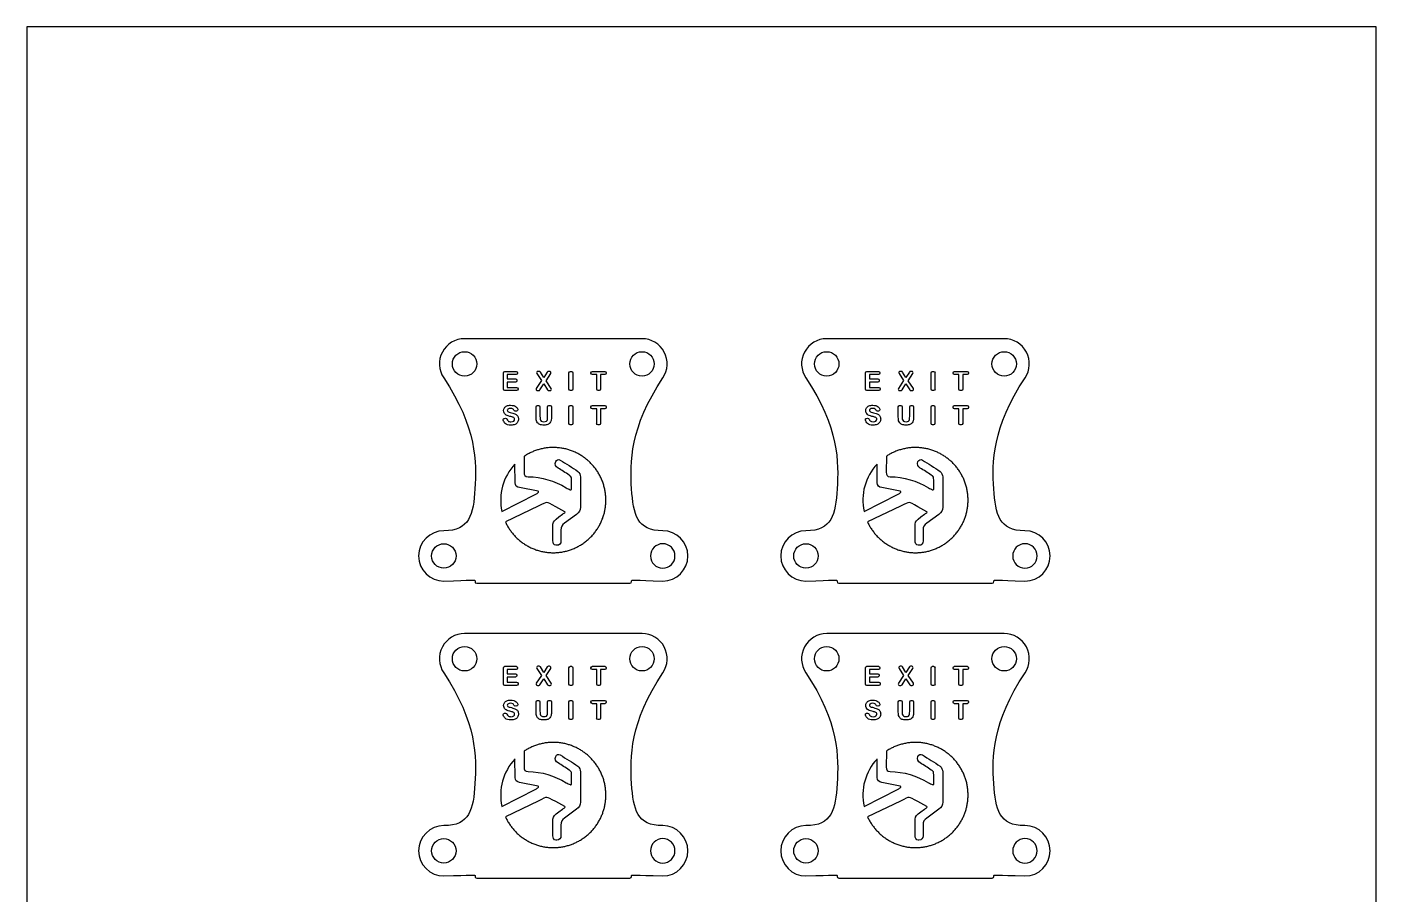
# Model space of a CAD drawing. Header units: millimetres. Extents: x -610 to 2074, y -2456 to 950.
# Drawn here: x 196 to 610, y -1917.6 to -1651.6 of the extents above; entities that cross this region are included whole.
import ezdxf

# ---------------------------------------------------------------- set-up
doc = ezdxf.new("R2010")
doc.units = ezdxf.units.MM
doc.layers.add('18mm birch plywood sheet', color=11, linetype='Continuous', true_color=0xff6151)
doc.layers.add('2mm stainless', color=18, linetype='Continuous', true_color=0x000000)

msp = doc.modelspace()

# ---------------------------------------------------------------- linework, layer by layer
at = {"layer": '18mm birch plywood sheet'}
msp.add_lwpolyline([(196.05, -2137.92), (610, -2137.92), (610, -1651.56), (196.05, -1651.56)], close=True, dxfattribs=at)
at = {"layer": '2mm stainless', "color": 18, "true_color": 0x000000}
for p, q in [((342.55, -1771.66), (342.88, -1771.63)), ((346.23, -1769.43), (345.86, -1769.45)), ((453.68, -1771.66), (454.01, -1771.63)), ((457.36, -1769.43), (456.99, -1769.45)), ((342.55, -1862.15), (342.88, -1862.11)), ((346.23, -1859.92), (345.86, -1859.94)), ((453.68, -1862.15), (454.01, -1862.11)), ((457.36, -1859.92), (456.99, -1859.94))]:
    msp.add_line(p, q, dxfattribs=at)
at = {"layer": '2mm stainless', "color": 168, "true_color": 0x0d1112}
for p, q in [((348.62, -1783.29), (348.59, -1788.17)), ((459.75, -1783.29), (459.72, -1788.17)), ((345.8, -1791.4), (345.77, -1785.69)), ((456.94, -1791.4), (456.9, -1785.69)), ((365.91, -1789.6), (365.91, -1798.94)), ((477.04, -1789.6), (477.04, -1798.94)), ((341.78, -1800.24), (352.21, -1794.96)), ((352.9, -1794.02), (347.22, -1792.92)), ((452.92, -1800.24), (463.35, -1794.96)), ((464.03, -1794.02), (458.35, -1792.92)), ((352.94, -1798.59), (342.83, -1803.39)), ((361.06, -1800.29), (358.3, -1798.77)), ((464.07, -1798.59), (453.96, -1803.39)), ((472.19, -1800.29), (469.44, -1798.77)), ((364.7, -1801.12), (361.01, -1803.82)), ((475.83, -1801.12), (472.15, -1803.82)), ((357.42, -1809.22), (357.44, -1806.98)), ((359.9, -1805.96), (359.91, -1809.28)), ((468.55, -1809.22), (468.57, -1806.98)), ((471.03, -1805.96), (471.04, -1809.28)), ((358.62, -1810.61), (358.37, -1810.61)), ((469.76, -1810.61), (469.5, -1810.61)), ((348.62, -1873.77), (348.59, -1878.66)), ((459.75, -1873.77), (459.72, -1878.66)), ((345.8, -1881.88), (345.77, -1876.18)), ((456.94, -1881.88), (456.9, -1876.18)), ((352.9, -1884.51), (347.22, -1883.41)), ((365.91, -1880.09), (365.91, -1889.43)), ((464.03, -1884.51), (458.35, -1883.41)), ((477.04, -1880.09), (477.04, -1889.43)), ((341.78, -1890.73), (352.21, -1885.44)), ((452.92, -1890.73), (463.35, -1885.44)), ((352.94, -1889.08), (342.83, -1893.88)), ((361.06, -1890.78), (358.3, -1889.26)), ((364.7, -1891.61), (361.01, -1894.3)), ((464.07, -1889.08), (453.96, -1893.88)), ((472.19, -1890.78), (469.44, -1889.26)), ((475.83, -1891.61), (472.15, -1894.3)), ((357.42, -1899.71), (357.44, -1897.47)), ((359.9, -1896.44), (359.91, -1899.77)), ((468.55, -1899.71), (468.57, -1897.47)), ((471.03, -1896.44), (471.04, -1899.77)), ((358.62, -1901.1), (358.37, -1901.1)), ((469.76, -1901.1), (469.5, -1901.1))]:
    msp.add_line(p, q, dxfattribs=at)
at = {"layer": '2mm stainless'}
for points in [[(384.77, -1747.22), (357.54, -1747.22), (330.32, -1747.22)], [(495.9, -1747.22), (468.68, -1747.22), (441.45, -1747.22)], [(334.05, -1822.26), (357.54, -1822.26), (381.04, -1822.26)], [(445.18, -1822.26), (468.68, -1822.26), (492.17, -1822.26)], [(384.77, -1837.7), (357.54, -1837.7), (330.32, -1837.7)], [(495.9, -1837.7), (468.68, -1837.7), (441.45, -1837.7)], [(334.05, -1912.75), (357.54, -1912.75), (381.04, -1912.75)], [(445.18, -1912.75), (468.68, -1912.75), (492.17, -1912.75)]]:
    msp.add_lwpolyline(points, dxfattribs=at)
at = {"layer": '2mm stainless', "color": 18, "true_color": 0x000000}
for points in [[(342.24, -1762.71), (342.24, -1757.67)], [(342.66, -1757.24), (346.18, -1757.24)], [(346.18, -1758.24), (343.43, -1758.24), (343.43, -1759.55), (345.96, -1759.55)], [(346.61, -1757.67), (346.61, -1757.81)], [(352.49, -1757.9), (353.89, -1760.06), (352.31, -1762.48)], [(353.22, -1757.24), (352.85, -1757.24)], [(355.67, -1757.45), (354.64, -1759.14), (353.58, -1757.44)], [(356.92, -1762.47), (355.34, -1760.11), (356.76, -1757.9)], [(356.4, -1757.24), (356.04, -1757.24)], [(362.35, -1762.71), (362.35, -1757.67)], [(362.78, -1757.24), (363.11, -1757.24)], [(363.54, -1757.67), (363.54, -1762.71)], [(369.11, -1757.81), (369.11, -1757.67)], [(369.54, -1757.24), (373.37, -1757.24)], [(370.86, -1762.71), (370.86, -1758.24), (369.54, -1758.24)], [(373.37, -1758.24), (372.05, -1758.24), (372.05, -1762.71)], [(373.8, -1757.67), (373.8, -1757.81)], [(453.37, -1762.71), (453.37, -1757.67)], [(453.8, -1757.24), (457.31, -1757.24)], [(457.31, -1758.24), (454.56, -1758.24), (454.56, -1759.55), (457.09, -1759.55)], [(457.74, -1757.67), (457.74, -1757.81)], [(463.63, -1757.9), (465.03, -1760.06), (463.44, -1762.48)], [(464.35, -1757.24), (463.99, -1757.24)], [(466.81, -1757.45), (465.77, -1759.14), (464.72, -1757.44)], [(468.05, -1762.47), (466.48, -1760.11), (467.89, -1757.9)], [(467.53, -1757.24), (467.17, -1757.24)], [(473.48, -1762.71), (473.48, -1757.67)], [(473.91, -1757.24), (474.25, -1757.24)], [(474.67, -1757.67), (474.67, -1762.71)], [(480.24, -1757.81), (480.24, -1757.67)], [(480.67, -1757.24), (484.5, -1757.24)], [(481.99, -1762.71), (481.99, -1758.24), (480.67, -1758.24)], [(484.5, -1758.24), (483.18, -1758.24), (483.18, -1762.71)], [(484.93, -1757.67), (484.93, -1757.81)], [(346.29, -1763.14), (342.66, -1763.14)], [(345.96, -1760.54), (343.43, -1760.54), (343.43, -1762.14), (346.29, -1762.14)], [(346.39, -1759.97), (346.39, -1760.11)], [(346.72, -1762.57), (346.72, -1762.71)], [(352.67, -1763.14), (353.07, -1763.14)], [(353.43, -1762.94), (354.62, -1761.1), (355.8, -1762.94)], [(356.16, -1763.14), (356.56, -1763.14)], [(363.11, -1763.14), (362.78, -1763.14)], [(371.62, -1763.14), (371.29, -1763.14)], [(457.43, -1763.14), (453.8, -1763.14)], [(457.09, -1760.54), (454.56, -1760.54), (454.56, -1762.14), (457.43, -1762.14)], [(457.52, -1759.97), (457.52, -1760.11)], [(457.85, -1762.57), (457.85, -1762.71)], [(463.8, -1763.14), (464.21, -1763.14)], [(464.56, -1762.94), (465.75, -1761.1), (466.93, -1762.94)], [(467.29, -1763.14), (467.69, -1763.14)], [(474.25, -1763.14), (473.91, -1763.14)], [(482.76, -1763.14), (482.42, -1763.14)], [(352.27, -1770.87), (352.27, -1768.16)], [(352.69, -1767.73), (353.03, -1767.73)], [(353.46, -1768.16), (353.46, -1770.92)], [(355.78, -1770.99), (355.78, -1768.16)], [(356.2, -1767.73), (356.54, -1767.73)], [(356.97, -1768.16), (356.97, -1770.82)], [(362.35, -1773.2), (362.35, -1768.16)], [(362.77, -1767.73), (363.11, -1767.73)], [(363.54, -1768.16), (363.54, -1773.2)], [(369.11, -1768.3), (369.11, -1768.16)], [(369.53, -1767.73), (373.36, -1767.73)], [(370.86, -1773.2), (370.86, -1768.73), (369.53, -1768.73)], [(373.36, -1768.73), (372.05, -1768.73), (372.05, -1773.2)], [(373.79, -1768.16), (373.79, -1768.3)], [(463.4, -1770.87), (463.4, -1768.16)], [(463.83, -1767.73), (464.16, -1767.73)], [(464.59, -1768.16), (464.59, -1770.92)], [(466.91, -1770.99), (466.91, -1768.16)], [(467.34, -1767.73), (467.67, -1767.73)], [(468.1, -1768.16), (468.1, -1770.82)], [(473.48, -1773.2), (473.48, -1768.16)], [(473.91, -1767.73), (474.24, -1767.73)], [(474.67, -1768.16), (474.67, -1773.2)], [(480.24, -1768.3), (480.24, -1768.16)], [(480.67, -1767.73), (484.5, -1767.73)], [(481.99, -1773.2), (481.99, -1768.73), (480.67, -1768.73)], [(484.5, -1768.73), (483.18, -1768.73), (483.18, -1773.2)], [(484.92, -1768.16), (484.92, -1768.3)], [(363.11, -1773.62), (362.77, -1773.62)], [(371.62, -1773.62), (371.28, -1773.62)], [(474.24, -1773.62), (473.91, -1773.62)], [(482.75, -1773.62), (482.42, -1773.62)], [(342.24, -1853.2), (342.24, -1848.16)], [(342.66, -1847.73), (346.18, -1847.73)], [(346.18, -1848.73), (343.43, -1848.73), (343.43, -1850.03), (345.96, -1850.03)], [(346.61, -1848.16), (346.61, -1848.3)], [(352.49, -1848.39), (353.89, -1850.55), (352.31, -1852.96)], [(353.22, -1847.73), (352.85, -1847.73)], [(355.67, -1847.94), (354.64, -1849.62), (353.58, -1847.93)], [(356.92, -1852.96), (355.34, -1850.59), (356.76, -1848.39)], [(356.4, -1847.73), (356.04, -1847.73)], [(362.35, -1853.2), (362.35, -1848.16)], [(362.78, -1847.73), (363.11, -1847.73)], [(363.54, -1848.16), (363.54, -1853.2)], [(369.11, -1848.3), (369.11, -1848.16)], [(369.54, -1847.73), (373.37, -1847.73)], [(370.86, -1853.2), (370.86, -1848.73), (369.54, -1848.73)], [(373.37, -1848.73), (372.05, -1848.73), (372.05, -1853.2)], [(373.8, -1848.16), (373.8, -1848.3)], [(453.37, -1853.2), (453.37, -1848.16)], [(453.8, -1847.73), (457.31, -1847.73)], [(457.31, -1848.73), (454.56, -1848.73), (454.56, -1850.03), (457.09, -1850.03)], [(457.74, -1848.16), (457.74, -1848.3)], [(463.63, -1848.39), (465.03, -1850.55), (463.44, -1852.96)], [(464.35, -1847.73), (463.99, -1847.73)], [(466.81, -1847.94), (465.77, -1849.62), (464.72, -1847.93)], [(468.05, -1852.96), (466.48, -1850.59), (467.89, -1848.39)], [(467.53, -1847.73), (467.17, -1847.73)], [(473.48, -1853.2), (473.48, -1848.16)], [(473.91, -1847.73), (474.25, -1847.73)], [(474.67, -1848.16), (474.67, -1853.2)], [(480.24, -1848.3), (480.24, -1848.16)], [(480.67, -1847.73), (484.5, -1847.73)], [(481.99, -1853.2), (481.99, -1848.73), (480.67, -1848.73)], [(484.5, -1848.73), (483.18, -1848.73), (483.18, -1853.2)], [(484.93, -1848.16), (484.93, -1848.3)], [(346.29, -1853.62), (342.66, -1853.62)], [(345.96, -1851.03), (343.43, -1851.03), (343.43, -1852.63), (346.29, -1852.63)], [(346.39, -1850.46), (346.39, -1850.6)], [(346.72, -1853.06), (346.72, -1853.2)], [(352.67, -1853.62), (353.07, -1853.62)], [(353.43, -1853.43), (354.62, -1851.59), (355.8, -1853.43)], [(356.16, -1853.62), (356.56, -1853.62)], [(363.11, -1853.62), (362.78, -1853.62)], [(371.62, -1853.62), (371.29, -1853.62)], [(457.43, -1853.62), (453.8, -1853.62)], [(457.09, -1851.03), (454.56, -1851.03), (454.56, -1852.63), (457.43, -1852.63)], [(457.52, -1850.46), (457.52, -1850.6)], [(457.85, -1853.06), (457.85, -1853.2)], [(463.8, -1853.62), (464.21, -1853.62)], [(464.56, -1853.43), (465.75, -1851.59), (466.93, -1853.43)], [(467.29, -1853.62), (467.69, -1853.62)], [(474.25, -1853.62), (473.91, -1853.62)], [(482.76, -1853.62), (482.42, -1853.62)], [(352.27, -1861.36), (352.27, -1858.64)], [(352.69, -1858.22), (353.03, -1858.22)], [(353.46, -1858.64), (353.46, -1861.41)], [(355.78, -1861.48), (355.78, -1858.64)], [(356.2, -1858.22), (356.54, -1858.22)], [(356.97, -1858.64), (356.97, -1861.31)], [(362.35, -1863.68), (362.35, -1858.64)], [(362.77, -1858.22), (363.11, -1858.22)], [(363.54, -1858.64), (363.54, -1863.68)], [(369.11, -1858.79), (369.11, -1858.64)], [(369.53, -1858.22), (373.36, -1858.22)], [(373.79, -1858.64), (373.79, -1858.79)], [(463.4, -1861.36), (463.4, -1858.64)], [(463.83, -1858.22), (464.16, -1858.22)], [(464.59, -1858.64), (464.59, -1861.41)], [(466.91, -1861.48), (466.91, -1858.64)], [(467.34, -1858.22), (467.67, -1858.22)], [(468.1, -1858.64), (468.1, -1861.31)], [(473.48, -1863.68), (473.48, -1858.64)], [(473.91, -1858.22), (474.24, -1858.22)], [(474.67, -1858.64), (474.67, -1863.68)], [(480.24, -1858.79), (480.24, -1858.64)], [(480.67, -1858.22), (484.5, -1858.22)], [(484.92, -1858.64), (484.92, -1858.79)], [(370.86, -1863.68), (370.86, -1859.21), (369.53, -1859.21)], [(373.36, -1859.21), (372.05, -1859.21), (372.05, -1863.68)], [(481.99, -1863.68), (481.99, -1859.21), (480.67, -1859.21)], [(484.5, -1859.21), (483.18, -1859.21), (483.18, -1863.68)], [(363.11, -1864.11), (362.77, -1864.11)], [(371.62, -1864.11), (371.28, -1864.11)], [(474.24, -1864.11), (473.91, -1864.11)], [(482.75, -1864.11), (482.42, -1864.11)]]:
    msp.add_lwpolyline(points, dxfattribs=at)
at = {"layer": '2mm stainless'}
for centre in [(330.32, -1754.94), (384.77, -1754.94), (441.45, -1754.94), (495.9, -1754.94), (323.95, -1813.87), (435.08, -1813.87), (330.32, -1845.42), (384.77, -1845.42), (441.45, -1845.42), (495.9, -1845.42), (323.95, -1904.36), (435.08, -1904.36)]:
    msp.add_circle(centre, 3.75, dxfattribs=at)
at = {"layer": '2mm stainless', "extrusion": (0, 0, -1)}
for centre in [(-391.14, -1813.87), (-502.27, -1813.87), (-391.14, -1904.36), (-502.27, -1904.36)]:
    msp.add_circle(centre, 3.75, dxfattribs=at)
at = {"layer": '2mm stainless'}
for centre, start, end in [((330.32, -1754.94), 90, 213.9106), ((384.77, -1754.94), 326.0894, 90), ((441.45, -1754.94), 90, 213.9106), ((495.9, -1754.94), 326.0894, 90), ((323.95, -1813.87), 90, 270), ((391.14, -1813.87), 270, 90), ((435.08, -1813.87), 90, 270), ((502.27, -1813.87), 270, 90), ((330.32, -1845.42), 90, 213.9106), ((384.77, -1845.42), 326.0894, 90), ((441.45, -1845.42), 90, 213.9106), ((495.9, -1845.42), 326.0894, 90), ((323.95, -1904.36), 90, 270), ((391.14, -1904.36), 270, 90), ((435.08, -1904.36), 90, 270), ((502.27, -1904.36), 270, 90)]:
    msp.add_arc(centre, 7.72, start, end, dxfattribs=at)
at = {"layer": '2mm stainless', "color": 18, "true_color": 0x000000, "extrusion": (0, 0, -1)}
for centre, start, end in [((-342.66, -1757.67), 0, 90), ((-346.18, -1757.67), 90, 180), ((-346.18, -1757.81), 180, 270), ((-362.78, -1757.67), 0, 90), ((-363.11, -1757.67), 90, 180), ((-369.54, -1757.67), 0, 90), ((-369.54, -1757.81), 270, 0), ((-373.37, -1757.67), 90, 180), ((-373.37, -1757.81), 180, 270), ((-453.8, -1757.67), 0, 90), ((-457.31, -1757.67), 90, 180), ((-457.31, -1757.81), 180, 270), ((-473.91, -1757.67), 0, 90), ((-474.25, -1757.67), 90, 180), ((-480.67, -1757.67), 0, 90), ((-480.67, -1757.81), 270, 0), ((-484.5, -1757.67), 90, 180), ((-484.5, -1757.81), 180, 270), ((-342.66, -1762.71), 270, 0), ((-345.96, -1759.97), 90, 180), ((-345.96, -1760.11), 180, 270), ((-346.29, -1762.57), 90, 180), ((-346.29, -1762.71), 180, 270), ((-362.78, -1762.71), 270, 0), ((-363.11, -1762.71), 180, 270), ((-371.29, -1762.71), 270, 0), ((-371.62, -1762.71), 180, 270), ((-453.8, -1762.71), 270, 0), ((-457.09, -1759.97), 90, 180), ((-457.09, -1760.11), 180, 270), ((-457.43, -1762.57), 90, 180), ((-457.43, -1762.71), 180, 270), ((-473.91, -1762.71), 270, 0), ((-474.25, -1762.71), 180, 270), ((-482.42, -1762.71), 270, 0), ((-482.76, -1762.71), 180, 270), ((-342.59, -1772.08), 344.0905, 84.449), ((-342.92, -1772.05), 84.449, 160.9842), ((-345.84, -1769.02), 267.49, 339.1815), ((-346.21, -1769.01), 162.8047, 267.49), ((-352.69, -1768.16), 0, 90), ((-353.03, -1768.16), 90, 180), ((-356.2, -1768.16), 0, 90), ((-356.54, -1768.16), 90, 180), ((-362.77, -1768.16), 0, 90), ((-363.11, -1768.16), 90, 180), ((-369.53, -1768.16), 0, 90), ((-369.53, -1768.3), 270, 0), ((-373.36, -1768.16), 90, 180), ((-373.36, -1768.3), 180, 270), ((-453.72, -1772.08), 344.0905, 84.449), ((-454.05, -1772.05), 84.449, 160.9842), ((-456.97, -1769.02), 267.49, 339.1815), ((-457.34, -1769.01), 162.8047, 267.49), ((-463.83, -1768.16), 0, 90), ((-464.16, -1768.16), 90, 180), ((-467.34, -1768.16), 0, 90), ((-467.67, -1768.16), 90, 180), ((-473.91, -1768.16), 0, 90), ((-474.24, -1768.16), 90, 180), ((-480.67, -1768.16), 0, 90), ((-480.67, -1768.3), 270, 0), ((-484.5, -1768.16), 90, 180), ((-484.5, -1768.3), 180, 270), ((-362.77, -1773.2), 270, 0), ((-363.11, -1773.2), 180, 270), ((-371.28, -1773.2), 270, 0), ((-371.62, -1773.2), 180, 270), ((-473.91, -1773.2), 270, 0), ((-474.24, -1773.2), 180, 270), ((-482.42, -1773.2), 270, 0), ((-482.75, -1773.2), 180, 270), ((-342.66, -1848.16), 0, 90), ((-345.96, -1850.46), 90, 180), ((-346.18, -1848.16), 90, 180), ((-346.18, -1848.3), 180, 270), ((-362.78, -1848.16), 0, 90), ((-363.11, -1848.16), 90, 180), ((-369.54, -1848.16), 0, 90), ((-369.54, -1848.3), 270, 0), ((-373.37, -1848.16), 90, 180), ((-373.37, -1848.3), 180, 270), ((-453.8, -1848.16), 0, 90), ((-457.09, -1850.46), 90, 180), ((-457.31, -1848.16), 90, 180), ((-457.31, -1848.3), 180, 270), ((-473.91, -1848.16), 0, 90), ((-474.25, -1848.16), 90, 180), ((-480.67, -1848.16), 0, 90), ((-480.67, -1848.3), 270, 0), ((-484.5, -1848.16), 90, 180), ((-484.5, -1848.3), 180, 270), ((-342.66, -1853.2), 270, 0), ((-345.96, -1850.6), 180, 270), ((-346.29, -1853.06), 90, 180), ((-346.29, -1853.2), 180, 270), ((-362.78, -1853.2), 270, 0), ((-363.11, -1853.2), 180, 270), ((-371.29, -1853.2), 270, 0), ((-371.62, -1853.2), 180, 270), ((-453.8, -1853.2), 270, 0), ((-457.09, -1850.6), 180, 270), ((-457.43, -1853.06), 90, 180), ((-457.43, -1853.2), 180, 270), ((-473.91, -1853.2), 270, 0), ((-474.25, -1853.2), 180, 270), ((-482.42, -1853.2), 270, 0), ((-482.76, -1853.2), 180, 270), ((-352.69, -1858.64), 0, 90), ((-353.03, -1858.64), 90, 180), ((-356.2, -1858.64), 0, 90), ((-356.54, -1858.64), 90, 180), ((-362.77, -1858.64), 0, 90), ((-363.11, -1858.64), 90, 180), ((-369.53, -1858.64), 0, 90), ((-373.36, -1858.64), 90, 180), ((-463.83, -1858.64), 0, 90), ((-464.16, -1858.64), 90, 180), ((-467.34, -1858.64), 0, 90), ((-467.67, -1858.64), 90, 180), ((-473.91, -1858.64), 0, 90), ((-474.24, -1858.64), 90, 180), ((-480.67, -1858.64), 0, 90), ((-484.5, -1858.64), 90, 180), ((-342.59, -1862.57), 344.0905, 84.449), ((-342.92, -1862.54), 84.449, 160.9842), ((-345.84, -1859.51), 267.49, 339.1815), ((-346.21, -1859.5), 162.8047, 267.49), ((-369.53, -1858.79), 270, 0), ((-373.36, -1858.79), 180, 270), ((-453.72, -1862.57), 344.0905, 84.449), ((-454.05, -1862.54), 84.449, 160.9842), ((-456.97, -1859.51), 267.49, 339.1815), ((-457.34, -1859.5), 162.8047, 267.49), ((-480.67, -1858.79), 270, 0), ((-484.5, -1858.79), 180, 270), ((-362.77, -1863.68), 270, 0), ((-363.11, -1863.68), 180, 270), ((-371.28, -1863.68), 270, 0), ((-371.62, -1863.68), 180, 270), ((-473.91, -1863.68), 270, 0), ((-474.24, -1863.68), 180, 270), ((-482.42, -1863.68), 270, 0), ((-482.75, -1863.68), 180, 270)]:
    msp.add_arc(centre, 0.427, start, end, dxfattribs=at)
at = {"layer": '2mm stainless', "color": 18, "true_color": 0x000000}
for centre, start, end in [((352.85, -1757.67), 90, 212.9254), ((353.22, -1757.67), 31.9692, 90), ((356.04, -1757.67), 90, 148.5508), ((356.4, -1757.67), 327.3567, 90), ((463.99, -1757.67), 90, 212.9254), ((464.35, -1757.67), 31.9692, 90), ((467.17, -1757.67), 90, 148.5508), ((467.53, -1757.67), 327.3567, 90), ((352.67, -1762.71), 146.7811, 270), ((353.07, -1762.71), 270, 327.2545), ((356.16, -1762.71), 212.6597, 270), ((356.56, -1762.71), 270, 33.5992), ((463.8, -1762.71), 146.7811, 270), ((464.21, -1762.71), 270, 327.2545), ((467.29, -1762.71), 212.6597, 270), ((467.69, -1762.71), 270, 33.5992), ((352.85, -1848.16), 90, 212.9254), ((353.22, -1848.16), 31.9692, 90), ((356.04, -1848.16), 90, 148.5508), ((356.4, -1848.16), 327.3567, 90), ((463.99, -1848.16), 90, 212.9254), ((464.35, -1848.16), 31.9692, 90), ((467.17, -1848.16), 90, 148.5508), ((467.53, -1848.16), 327.3567, 90), ((352.67, -1853.2), 146.7811, 270), ((353.07, -1853.2), 270, 327.2545), ((356.16, -1853.2), 212.6597, 270), ((356.56, -1853.2), 270, 33.5992), ((463.8, -1853.2), 146.7811, 270), ((464.21, -1853.2), 270, 327.2545), ((467.29, -1853.2), 212.6597, 270), ((467.69, -1853.2), 270, 33.5992)]:
    msp.add_arc(centre, 0.427, start, end, dxfattribs=at)
at = {"layer": '2mm stainless', "color": 168, "true_color": 0x0d1112}
for centre in [(357.54, -1796.74), (468.68, -1796.74), (357.54, -1887.23), (468.68, -1887.23)]:
    msp.add_arc(centre, 16.14, 136.8245, 192.5305, dxfattribs=at)
at = {"layer": '2mm stainless'}
for points in [[(323.91, -1759.24), (334.04, -1774.32), (334.04, -1796.27), (331.93, -1806.15), (323.95, -1806.15)], [(391.14, -1806.15), (383.16, -1806.15), (381.04, -1796.27), (381.04, -1774.32), (391.18, -1759.24)], [(435.04, -1759.24), (445.18, -1774.32), (445.18, -1796.27), (443.06, -1806.15), (435.08, -1806.15)], [(502.27, -1806.15), (494.29, -1806.15), (492.18, -1796.27), (492.18, -1774.32), (502.31, -1759.24)], [(323.95, -1821.59), (332.93, -1821.26), (333.54, -1821.26), (333.54, -1821.66), (333.54, -1822.26), (334.05, -1822.26)], [(381.04, -1822.26), (381.54, -1822.26), (381.54, -1821.66), (381.54, -1821.26), (382.15, -1821.26), (391.14, -1821.59)], [(435.08, -1821.59), (444.07, -1821.26), (444.68, -1821.26), (444.68, -1821.66), (444.68, -1822.26), (445.18, -1822.26)], [(492.17, -1822.26), (492.68, -1822.26), (492.68, -1821.66), (492.68, -1821.26), (493.29, -1821.26), (502.27, -1821.59)], [(323.91, -1849.73), (334.04, -1864.8), (334.04, -1886.76), (331.93, -1896.64), (323.95, -1896.64)], [(391.14, -1896.64), (383.16, -1896.64), (381.04, -1886.76), (381.04, -1864.8), (391.18, -1849.73)], [(435.04, -1849.73), (445.18, -1864.8), (445.18, -1886.76), (443.06, -1896.64), (435.08, -1896.64)], [(502.27, -1896.64), (494.29, -1896.64), (492.18, -1886.76), (492.18, -1864.8), (502.31, -1849.73)], [(323.95, -1912.07), (332.93, -1911.75), (333.54, -1911.75), (333.54, -1912.15), (333.54, -1912.75), (334.05, -1912.75)], [(381.04, -1912.75), (381.54, -1912.75), (381.54, -1912.15), (381.54, -1911.75), (382.15, -1911.75), (391.14, -1912.07)], [(435.08, -1912.07), (444.07, -1911.75), (444.68, -1911.75), (444.68, -1912.15), (444.68, -1912.75), (445.18, -1912.75)], [(492.17, -1912.75), (492.68, -1912.75), (492.68, -1912.15), (492.68, -1911.75), (493.29, -1911.75), (502.27, -1912.07)]]:
    msp.add_open_spline(points, degree=3, dxfattribs=at)
at = {"layer": '2mm stainless', "color": 18, "true_color": 0x000000}
for points in [[(342.3, -1769.27), (342.3, -1768.97), (342.38, -1768.69), (342.55, -1768.43)], [(342.84, -1770.46), (342.48, -1770.13), (342.3, -1769.74), (342.3, -1769.27)], [(342.55, -1768.43), (342.72, -1768.17), (342.97, -1767.97), (343.29, -1767.83)], [(344.18, -1771.04), (343.54, -1770.88), (343.1, -1770.69), (342.84, -1770.46)], [(343.29, -1767.83), (343.61, -1767.7), (343.99, -1767.63), (344.45, -1767.63)], [(343.62, -1768.83), (343.5, -1768.92), (343.43, -1769.04), (343.43, -1769.19)], [(343.43, -1769.19), (343.43, -1769.33), (343.49, -1769.45), (343.61, -1769.55)], [(343.61, -1769.55), (343.76, -1769.68), (344.12, -1769.81), (344.7, -1769.94)], [(344.43, -1768.61), (344.09, -1768.61), (343.82, -1768.68), (343.62, -1768.83)], [(345.13, -1771.3), (344.99, -1771.25), (344.68, -1771.16), (344.18, -1771.04)], [(345.19, -1768.81), (345.02, -1768.68), (344.77, -1768.61), (344.43, -1768.61)], [(344.45, -1767.63), (345.19, -1767.63), (345.74, -1767.79), (346.12, -1768.11)], [(344.7, -1769.94), (345.28, -1770.08), (345.71, -1770.22), (345.99, -1770.37)], [(345.56, -1771.55), (345.48, -1771.46), (345.34, -1771.37), (345.13, -1771.3)], [(345.44, -1769.18), (345.38, -1769.02), (345.3, -1768.9), (345.19, -1768.81)], [(345.68, -1771.91), (345.68, -1771.77), (345.64, -1771.65), (345.56, -1771.55)], [(345.99, -1770.37), (346.27, -1770.51), (346.48, -1770.71), (346.64, -1770.97)], [(346.12, -1768.11), (346.36, -1768.32), (346.53, -1768.58), (346.62, -1768.88)], [(346.64, -1770.97), (346.8, -1771.22), (346.87, -1771.53), (346.87, -1771.91)], [(352.38, -1772.37), (352.31, -1772.03), (352.27, -1771.53), (352.27, -1770.87)], [(353.46, -1770.92), (353.46, -1771.43), (353.47, -1771.76), (353.5, -1771.91)], [(355.73, -1771.99), (355.76, -1771.79), (355.78, -1771.46), (355.78, -1770.99)], [(356.97, -1770.82), (356.97, -1771.53), (356.94, -1772.03), (356.87, -1772.32)], [(453.43, -1769.27), (453.43, -1768.97), (453.51, -1768.69), (453.68, -1768.43)], [(453.97, -1770.46), (453.61, -1770.13), (453.43, -1769.74), (453.43, -1769.27)], [(453.68, -1768.43), (453.85, -1768.17), (454.1, -1767.97), (454.42, -1767.83)], [(455.31, -1771.04), (454.68, -1770.88), (454.23, -1770.69), (453.97, -1770.46)], [(454.42, -1767.83), (454.74, -1767.7), (455.13, -1767.63), (455.58, -1767.63)], [(454.76, -1768.83), (454.63, -1768.92), (454.57, -1769.04), (454.57, -1769.19)], [(454.57, -1769.19), (454.57, -1769.33), (454.63, -1769.45), (454.74, -1769.55)], [(454.74, -1769.55), (454.89, -1769.68), (455.26, -1769.81), (455.84, -1769.94)], [(455.57, -1768.61), (455.22, -1768.61), (454.95, -1768.68), (454.76, -1768.83)], [(456.27, -1771.3), (456.13, -1771.25), (455.81, -1771.16), (455.31, -1771.04)], [(456.32, -1768.81), (456.15, -1768.68), (455.9, -1768.61), (455.57, -1768.61)], [(455.58, -1767.63), (456.32, -1767.63), (456.88, -1767.79), (457.25, -1768.11)], [(455.84, -1769.94), (456.42, -1770.08), (456.84, -1770.22), (457.12, -1770.37)], [(456.69, -1771.55), (456.61, -1771.46), (456.47, -1771.37), (456.27, -1771.3)], [(456.57, -1769.18), (456.51, -1769.02), (456.43, -1768.9), (456.32, -1768.81)], [(456.82, -1771.91), (456.82, -1771.77), (456.78, -1771.65), (456.69, -1771.55)], [(457.12, -1770.37), (457.4, -1770.51), (457.62, -1770.71), (457.77, -1770.97)], [(457.25, -1768.11), (457.49, -1768.32), (457.66, -1768.58), (457.75, -1768.88)], [(457.77, -1770.97), (457.93, -1771.22), (458.01, -1771.53), (458.01, -1771.91)], [(463.52, -1772.37), (463.44, -1772.03), (463.4, -1771.53), (463.4, -1770.87)], [(464.59, -1770.92), (464.59, -1771.43), (464.61, -1771.76), (464.64, -1771.91)], [(466.86, -1771.99), (466.89, -1771.79), (466.91, -1771.46), (466.91, -1770.99)], [(468.1, -1770.82), (468.1, -1771.53), (468.07, -1772.03), (468, -1772.32)], [(342.8, -1773.21), (342.51, -1772.96), (342.3, -1772.62), (342.18, -1772.2)], [(344.51, -1773.73), (343.77, -1773.73), (343.2, -1773.55), (342.8, -1773.21)], [(343.32, -1771.91), (343.4, -1772.14), (343.51, -1772.32), (343.66, -1772.45)], [(343.66, -1772.45), (343.88, -1772.63), (344.16, -1772.72), (344.53, -1772.72)], [(345.8, -1773.51), (345.45, -1773.65), (345.03, -1773.73), (344.51, -1773.73)], [(344.53, -1772.72), (344.91, -1772.72), (345.2, -1772.64), (345.39, -1772.48)], [(345.39, -1772.48), (345.59, -1772.32), (345.68, -1772.13), (345.68, -1771.91)], [(346.59, -1772.85), (346.4, -1773.15), (346.14, -1773.37), (345.8, -1773.51)], [(346.87, -1771.91), (346.87, -1772.24), (346.78, -1772.56), (346.59, -1772.85)], [(352.72, -1773.02), (352.55, -1772.81), (352.44, -1772.6), (352.38, -1772.37)], [(353.41, -1773.53), (353.12, -1773.4), (352.89, -1773.23), (352.72, -1773.02)], [(354.69, -1773.72), (354.13, -1773.72), (353.7, -1773.66), (353.41, -1773.53)], [(353.5, -1771.91), (353.55, -1772.15), (353.67, -1772.34), (353.87, -1772.49)], [(353.87, -1772.49), (354.06, -1772.63), (354.32, -1772.71), (354.65, -1772.71)], [(354.65, -1772.71), (354.99, -1772.71), (355.24, -1772.64), (355.42, -1772.5)], [(355.82, -1773.54), (355.53, -1773.66), (355.15, -1773.72), (354.69, -1773.72)], [(355.42, -1772.5), (355.59, -1772.36), (355.69, -1772.19), (355.73, -1771.99)], [(356.51, -1773.06), (356.34, -1773.26), (356.11, -1773.42), (355.82, -1773.54)], [(356.87, -1772.32), (356.81, -1772.62), (356.69, -1772.86), (356.51, -1773.06)], [(453.93, -1773.21), (453.64, -1772.96), (453.43, -1772.62), (453.31, -1772.2)], [(455.65, -1773.73), (454.9, -1773.73), (454.33, -1773.55), (453.93, -1773.21)], [(454.46, -1771.91), (454.53, -1772.14), (454.65, -1772.32), (454.8, -1772.45)], [(454.8, -1772.45), (455.01, -1772.63), (455.3, -1772.72), (455.66, -1772.72)], [(456.93, -1773.51), (456.59, -1773.65), (456.16, -1773.73), (455.65, -1773.73)], [(455.66, -1772.72), (456.04, -1772.72), (456.33, -1772.64), (456.53, -1772.48)], [(456.53, -1772.48), (456.72, -1772.32), (456.82, -1772.13), (456.82, -1771.91)], [(457.73, -1772.85), (457.54, -1773.15), (457.27, -1773.37), (456.93, -1773.51)], [(458.01, -1771.91), (458.01, -1772.24), (457.91, -1772.56), (457.73, -1772.85)], [(463.85, -1773.02), (463.68, -1772.81), (463.57, -1772.6), (463.52, -1772.37)], [(464.54, -1773.53), (464.25, -1773.4), (464.02, -1773.23), (463.85, -1773.02)], [(465.82, -1773.72), (465.26, -1773.72), (464.83, -1773.66), (464.54, -1773.53)], [(464.64, -1771.91), (464.69, -1772.15), (464.81, -1772.34), (465, -1772.49)], [(465, -1772.49), (465.19, -1772.63), (465.45, -1772.71), (465.78, -1772.71)], [(465.78, -1772.71), (466.12, -1772.71), (466.38, -1772.64), (466.55, -1772.5)], [(466.95, -1773.54), (466.67, -1773.66), (466.29, -1773.72), (465.82, -1773.72)], [(466.55, -1772.5), (466.72, -1772.36), (466.82, -1772.19), (466.86, -1771.99)], [(467.65, -1773.06), (467.48, -1773.26), (467.24, -1773.42), (466.95, -1773.54)], [(468, -1772.32), (467.94, -1772.62), (467.82, -1772.86), (467.65, -1773.06)], [(342.55, -1858.92), (342.72, -1858.66), (342.97, -1858.46), (343.29, -1858.32)], [(343.29, -1858.32), (343.61, -1858.18), (343.99, -1858.12), (344.45, -1858.12)], [(344.45, -1858.12), (345.19, -1858.12), (345.74, -1858.28), (346.12, -1858.6)], [(346.12, -1858.6), (346.36, -1858.81), (346.53, -1859.07), (346.62, -1859.37)], [(453.68, -1858.92), (453.85, -1858.66), (454.1, -1858.46), (454.42, -1858.32)], [(454.42, -1858.32), (454.74, -1858.18), (455.13, -1858.12), (455.58, -1858.12)], [(455.58, -1858.12), (456.32, -1858.12), (456.88, -1858.28), (457.25, -1858.6)], [(457.25, -1858.6), (457.49, -1858.81), (457.66, -1859.07), (457.75, -1859.37)], [(342.8, -1863.7), (342.51, -1863.45), (342.3, -1863.11), (342.18, -1862.69)], [(342.3, -1859.76), (342.3, -1859.46), (342.38, -1859.18), (342.55, -1858.92)], [(342.84, -1860.95), (342.48, -1860.62), (342.3, -1860.23), (342.3, -1859.76)], [(344.18, -1861.53), (343.54, -1861.37), (343.1, -1861.18), (342.84, -1860.95)], [(343.32, -1862.4), (343.4, -1862.63), (343.51, -1862.81), (343.66, -1862.94)], [(343.62, -1859.31), (343.5, -1859.4), (343.43, -1859.53), (343.43, -1859.68)], [(343.43, -1859.68), (343.43, -1859.82), (343.49, -1859.94), (343.61, -1860.04)], [(343.61, -1860.04), (343.76, -1860.16), (344.12, -1860.29), (344.7, -1860.43)], [(344.43, -1859.1), (344.09, -1859.1), (343.82, -1859.17), (343.62, -1859.31)], [(345.13, -1861.79), (344.99, -1861.74), (344.68, -1861.65), (344.18, -1861.53)], [(345.19, -1859.3), (345.02, -1859.17), (344.77, -1859.1), (344.43, -1859.1)], [(344.7, -1860.43), (345.28, -1860.57), (345.71, -1860.71), (345.99, -1860.86)], [(345.56, -1862.04), (345.48, -1861.94), (345.34, -1861.86), (345.13, -1861.79)], [(345.44, -1859.66), (345.38, -1859.51), (345.3, -1859.39), (345.19, -1859.3)], [(345.39, -1862.97), (345.59, -1862.8), (345.68, -1862.61), (345.68, -1862.4)], [(345.68, -1862.4), (345.68, -1862.26), (345.64, -1862.14), (345.56, -1862.04)], [(345.99, -1860.86), (346.27, -1861), (346.48, -1861.2), (346.64, -1861.45)], [(346.87, -1862.39), (346.87, -1862.73), (346.78, -1863.05), (346.59, -1863.34)], [(346.64, -1861.45), (346.8, -1861.71), (346.87, -1862.02), (346.87, -1862.39)], [(352.38, -1862.86), (352.31, -1862.52), (352.27, -1862.02), (352.27, -1861.36)], [(353.46, -1861.41), (353.46, -1861.91), (353.47, -1862.24), (353.5, -1862.39)], [(353.5, -1862.39), (353.55, -1862.63), (353.67, -1862.83), (353.87, -1862.97)], [(355.42, -1862.99), (355.59, -1862.85), (355.69, -1862.68), (355.73, -1862.48)], [(355.73, -1862.48), (355.76, -1862.28), (355.78, -1861.94), (355.78, -1861.48)], [(356.97, -1861.31), (356.97, -1862.02), (356.94, -1862.52), (356.87, -1862.81)], [(453.93, -1863.7), (453.64, -1863.45), (453.43, -1863.11), (453.31, -1862.69)], [(453.43, -1859.76), (453.43, -1859.46), (453.51, -1859.18), (453.68, -1858.92)], [(453.97, -1860.95), (453.61, -1860.62), (453.43, -1860.23), (453.43, -1859.76)], [(455.31, -1861.53), (454.68, -1861.37), (454.23, -1861.18), (453.97, -1860.95)], [(454.46, -1862.4), (454.53, -1862.63), (454.65, -1862.81), (454.8, -1862.94)], [(454.76, -1859.31), (454.63, -1859.4), (454.57, -1859.53), (454.57, -1859.68)], [(454.57, -1859.68), (454.57, -1859.82), (454.63, -1859.94), (454.74, -1860.04)], [(454.74, -1860.04), (454.89, -1860.16), (455.26, -1860.29), (455.84, -1860.43)], [(455.57, -1859.1), (455.22, -1859.1), (454.95, -1859.17), (454.76, -1859.31)], [(456.27, -1861.79), (456.13, -1861.74), (455.81, -1861.65), (455.31, -1861.53)], [(456.32, -1859.3), (456.15, -1859.17), (455.9, -1859.1), (455.57, -1859.1)], [(455.84, -1860.43), (456.42, -1860.57), (456.84, -1860.71), (457.12, -1860.86)], [(456.69, -1862.04), (456.61, -1861.94), (456.47, -1861.86), (456.27, -1861.79)], [(456.57, -1859.66), (456.51, -1859.51), (456.43, -1859.39), (456.32, -1859.3)], [(456.53, -1862.97), (456.72, -1862.8), (456.82, -1862.61), (456.82, -1862.4)], [(456.82, -1862.4), (456.82, -1862.26), (456.78, -1862.14), (456.69, -1862.04)], [(457.12, -1860.86), (457.4, -1861), (457.62, -1861.2), (457.77, -1861.45)], [(458.01, -1862.39), (458.01, -1862.73), (457.91, -1863.05), (457.73, -1863.34)], [(457.77, -1861.45), (457.93, -1861.71), (458.01, -1862.02), (458.01, -1862.39)], [(463.52, -1862.86), (463.44, -1862.52), (463.4, -1862.02), (463.4, -1861.36)], [(464.59, -1861.41), (464.59, -1861.91), (464.61, -1862.24), (464.64, -1862.39)], [(464.64, -1862.39), (464.69, -1862.63), (464.81, -1862.83), (465, -1862.97)], [(466.55, -1862.99), (466.72, -1862.85), (466.82, -1862.68), (466.86, -1862.48)], [(466.86, -1862.48), (466.89, -1862.28), (466.91, -1861.94), (466.91, -1861.48)], [(468.1, -1861.31), (468.1, -1862.02), (468.07, -1862.52), (468, -1862.81)], [(344.51, -1864.21), (343.77, -1864.21), (343.2, -1864.04), (342.8, -1863.7)], [(343.66, -1862.94), (343.88, -1863.12), (344.16, -1863.21), (344.53, -1863.21)], [(345.8, -1864), (345.45, -1864.14), (345.03, -1864.21), (344.51, -1864.21)], [(344.53, -1863.21), (344.91, -1863.21), (345.2, -1863.13), (345.39, -1862.97)], [(346.59, -1863.34), (346.4, -1863.64), (346.14, -1863.86), (345.8, -1864)], [(352.72, -1863.51), (352.55, -1863.3), (352.44, -1863.08), (352.38, -1862.86)], [(353.41, -1864.02), (353.12, -1863.89), (352.89, -1863.72), (352.72, -1863.51)], [(354.69, -1864.21), (354.13, -1864.21), (353.7, -1864.15), (353.41, -1864.02)], [(353.87, -1862.97), (354.06, -1863.12), (354.32, -1863.19), (354.65, -1863.19)], [(354.65, -1863.19), (354.99, -1863.19), (355.24, -1863.12), (355.42, -1862.99)], [(355.82, -1864.03), (355.53, -1864.15), (355.15, -1864.21), (354.69, -1864.21)], [(356.51, -1863.55), (356.34, -1863.75), (356.11, -1863.91), (355.82, -1864.03)], [(356.87, -1862.81), (356.81, -1863.1), (356.69, -1863.35), (356.51, -1863.55)], [(455.65, -1864.21), (454.9, -1864.21), (454.33, -1864.04), (453.93, -1863.7)], [(454.8, -1862.94), (455.01, -1863.12), (455.3, -1863.21), (455.66, -1863.21)], [(456.93, -1864), (456.59, -1864.14), (456.16, -1864.21), (455.65, -1864.21)], [(455.66, -1863.21), (456.04, -1863.21), (456.33, -1863.13), (456.53, -1862.97)], [(457.73, -1863.34), (457.54, -1863.64), (457.27, -1863.86), (456.93, -1864)], [(463.85, -1863.51), (463.68, -1863.3), (463.57, -1863.08), (463.52, -1862.86)], [(464.54, -1864.02), (464.25, -1863.89), (464.02, -1863.72), (463.85, -1863.51)], [(465.82, -1864.21), (465.26, -1864.21), (464.83, -1864.15), (464.54, -1864.02)], [(465, -1862.97), (465.19, -1863.12), (465.45, -1863.19), (465.78, -1863.19)], [(465.78, -1863.19), (466.12, -1863.19), (466.38, -1863.12), (466.55, -1862.99)], [(466.95, -1864.03), (466.67, -1864.15), (466.29, -1864.21), (465.82, -1864.21)], [(467.65, -1863.55), (467.48, -1863.75), (467.24, -1863.91), (466.95, -1864.03)], [(468, -1862.81), (467.94, -1863.1), (467.82, -1863.35), (467.65, -1863.55)]]:
    msp.add_open_spline(points, degree=3, dxfattribs=at)
at = {"layer": '2mm stainless', "color": 168, "true_color": 0x0d1112}
for points in [[(342.83, -1803.39), (347.47, -1813.65), (358.71, -1812.84), (369.94, -1812.03), (373.06, -1801.2), (376.17, -1790.38), (367.09, -1783.72), (358, -1777.06), (348.62, -1783.29)], [(453.96, -1803.39), (458.61, -1813.65), (469.84, -1812.84), (481.08, -1812.03), (484.19, -1801.2), (487.31, -1790.38), (478.22, -1783.72), (469.14, -1777.06), (459.75, -1783.29)], [(342.83, -1893.88), (347.47, -1904.14), (358.71, -1903.33), (369.94, -1902.52), (373.06, -1891.69), (376.17, -1880.87), (367.09, -1874.21), (358, -1867.55), (348.62, -1873.77)], [(453.96, -1893.88), (458.61, -1904.14), (469.84, -1903.33), (481.08, -1902.52), (484.19, -1891.69), (487.31, -1880.87), (478.22, -1874.21), (469.14, -1867.55), (459.75, -1873.77)]]:
    msp.add_rational_spline(points, [1, 0.820105067172, 1, 0.820105067172, 1, 0.820105067172, 1, 0.820105067172, 1], degree=2, knots=[273.107119, 273.107119, 273.107119, 535.021221, 535.021221, 796.935323, 796.935323, 1058.849425, 1058.849425, 1320.763526, 1320.763526, 1320.763526], dxfattribs=at)
for points in [[(348.59, -1788.17), (348.57, -1789.06), (348.84, -1789.54), (349.8, -1789.55)], [(358.99, -1786.89), (358.29, -1786.45), (357.95, -1785.83), (358.32, -1784.9)], [(358.32, -1784.9), (358.54, -1784.35), (359.14, -1784.15), (359.65, -1784.46)], [(362.4, -1789.07), (361.28, -1788.32), (360.13, -1787.61), (358.99, -1786.89)], [(359.65, -1784.46), (361.49, -1785.58), (363.34, -1786.69), (365.1, -1787.93)], [(365.1, -1787.93), (365.55, -1788.25), (365.89, -1789.03), (365.91, -1789.6)], [(459.72, -1788.17), (459.7, -1789.06), (459.98, -1789.54), (460.93, -1789.55)], [(470.12, -1786.89), (469.42, -1786.45), (469.08, -1785.83), (469.45, -1784.9)], [(469.45, -1784.9), (469.67, -1784.35), (470.28, -1784.15), (470.79, -1784.46)], [(473.53, -1789.07), (472.41, -1788.32), (471.27, -1787.61), (470.12, -1786.89)], [(470.79, -1784.46), (472.63, -1785.58), (474.48, -1786.69), (476.23, -1787.93)], [(476.23, -1787.93), (476.68, -1788.25), (477.03, -1789.03), (477.04, -1789.6)], [(347.22, -1792.92), (346.36, -1792.77), (345.81, -1792.29), (345.8, -1791.4)], [(349.8, -1789.55), (354.02, -1789.62), (357.91, -1790.8), (361.51, -1792.97)], [(363.11, -1789.88), (363.1, -1789.59), (362.7, -1789.27), (362.4, -1789.07)], [(363.14, -1793.39), (363.14, -1792.21), (363.18, -1791.04), (363.11, -1789.88)], [(458.35, -1792.92), (457.49, -1792.77), (456.94, -1792.29), (456.94, -1791.4)], [(460.93, -1789.55), (465.15, -1789.62), (469.04, -1790.8), (472.65, -1792.97)], [(474.25, -1789.88), (474.23, -1789.59), (473.83, -1789.27), (473.53, -1789.07)], [(474.27, -1793.39), (474.28, -1792.21), (474.32, -1791.04), (474.25, -1789.88)], [(352.21, -1794.96), (352.5, -1794.81), (352.76, -1794.63), (353.01, -1794.31)], [(353.01, -1794.31), (353.1, -1794.21), (353.03, -1794.05), (352.9, -1794.02)], [(361.51, -1792.97), (361.9, -1793.2), (362.32, -1793.37), (362.73, -1793.56)], [(362.73, -1793.56), (362.78, -1793.58), (362.86, -1793.58), (362.96, -1793.57)], [(362.96, -1793.57), (363.06, -1793.56), (363.14, -1793.48), (363.14, -1793.39)], [(463.35, -1794.96), (463.63, -1794.81), (463.9, -1794.63), (464.14, -1794.31)], [(464.14, -1794.31), (464.23, -1794.21), (464.17, -1794.05), (464.03, -1794.02)], [(472.65, -1792.97), (473.03, -1793.2), (473.45, -1793.37), (473.86, -1793.56)], [(473.86, -1793.56), (473.92, -1793.58), (473.99, -1793.58), (474.09, -1793.57)], [(474.09, -1793.57), (474.19, -1793.56), (474.27, -1793.48), (474.27, -1793.39)], [(358.3, -1798.77), (354.97, -1797.09), (356.19, -1797.05), (352.94, -1798.59)], [(360.33, -1801.09), (360.53, -1800.94), (360.74, -1800.82), (361.07, -1800.61)], [(361.07, -1800.61), (361.19, -1800.53), (361.18, -1800.36), (361.06, -1800.29)], [(365.91, -1798.94), (365.9, -1799.86), (365.48, -1800.58), (364.7, -1801.12)], [(469.44, -1798.77), (466.11, -1797.09), (467.33, -1797.05), (464.07, -1798.59)], [(471.46, -1801.09), (471.66, -1800.94), (471.87, -1800.82), (472.2, -1800.61)], [(472.2, -1800.61), (472.32, -1800.53), (472.31, -1800.36), (472.19, -1800.29)], [(477.04, -1798.94), (477.03, -1799.86), (476.61, -1800.58), (475.83, -1801.12)], [(357.44, -1806.98), (357.48, -1803.19), (356.84, -1803.61), (360.33, -1801.09)], [(361.01, -1803.82), (360.2, -1804.35), (359.87, -1804.98), (359.9, -1805.96)], [(468.57, -1806.98), (468.61, -1803.19), (467.97, -1803.61), (471.46, -1801.09)], [(472.15, -1803.82), (471.33, -1804.35), (471.01, -1804.98), (471.03, -1805.96)], [(358.37, -1810.61), (357.68, -1810.6), (357.41, -1809.76), (357.42, -1809.22)], [(359.91, -1809.28), (359.91, -1810.03), (359.38, -1810.64), (358.62, -1810.61)], [(469.5, -1810.61), (468.82, -1810.6), (468.55, -1809.76), (468.55, -1809.22)], [(471.04, -1809.28), (471.04, -1810.03), (470.51, -1810.64), (469.76, -1810.61)], [(358.32, -1875.39), (358.54, -1874.83), (359.14, -1874.63), (359.65, -1874.94)], [(359.65, -1874.94), (361.49, -1876.06), (363.34, -1877.18), (365.1, -1878.42)], [(469.45, -1875.39), (469.67, -1874.83), (470.28, -1874.63), (470.79, -1874.94)], [(470.79, -1874.94), (472.63, -1876.06), (474.48, -1877.18), (476.23, -1878.42)], [(348.59, -1878.66), (348.57, -1879.55), (348.84, -1880.03), (349.8, -1880.04)], [(358.99, -1877.38), (358.29, -1876.94), (357.95, -1876.31), (358.32, -1875.39)], [(362.4, -1879.56), (361.28, -1878.81), (360.13, -1878.1), (358.99, -1877.38)], [(365.1, -1878.42), (365.55, -1878.74), (365.89, -1879.51), (365.91, -1880.09)], [(459.72, -1878.66), (459.7, -1879.55), (459.98, -1880.03), (460.93, -1880.04)], [(470.12, -1877.38), (469.42, -1876.94), (469.08, -1876.31), (469.45, -1875.39)], [(473.53, -1879.56), (472.41, -1878.81), (471.27, -1878.1), (470.12, -1877.38)], [(476.23, -1878.42), (476.68, -1878.74), (477.03, -1879.51), (477.04, -1880.09)], [(347.22, -1883.41), (346.36, -1883.26), (345.81, -1882.78), (345.8, -1881.88)], [(349.8, -1880.04), (354.02, -1880.1), (357.91, -1881.28), (361.51, -1883.46)], [(361.51, -1883.46), (361.9, -1883.69), (362.32, -1883.86), (362.73, -1884.04)], [(363.11, -1880.36), (363.1, -1880.08), (362.7, -1879.76), (362.4, -1879.56)], [(363.14, -1883.87), (363.14, -1882.7), (363.18, -1881.53), (363.11, -1880.36)], [(458.35, -1883.41), (457.49, -1883.26), (456.94, -1882.78), (456.94, -1881.88)], [(460.93, -1880.04), (465.15, -1880.1), (469.04, -1881.28), (472.65, -1883.46)], [(472.65, -1883.46), (473.03, -1883.69), (473.45, -1883.86), (473.86, -1884.04)], [(474.25, -1880.36), (474.23, -1880.08), (473.83, -1879.76), (473.53, -1879.56)], [(474.27, -1883.87), (474.28, -1882.7), (474.32, -1881.53), (474.25, -1880.36)], [(352.21, -1885.44), (352.5, -1885.3), (352.76, -1885.11), (353.01, -1884.8)], [(353.01, -1884.8), (353.1, -1884.69), (353.03, -1884.53), (352.9, -1884.51)], [(358.3, -1889.26), (354.97, -1887.57), (356.19, -1887.54), (352.94, -1889.08)], [(362.73, -1884.04), (362.78, -1884.07), (362.86, -1884.06), (362.96, -1884.06)], [(362.96, -1884.06), (363.06, -1884.05), (363.14, -1883.97), (363.14, -1883.87)], [(463.35, -1885.44), (463.63, -1885.3), (463.9, -1885.11), (464.14, -1884.8)], [(464.14, -1884.8), (464.23, -1884.69), (464.17, -1884.53), (464.03, -1884.51)], [(469.44, -1889.26), (466.11, -1887.57), (467.33, -1887.54), (464.07, -1889.08)], [(473.86, -1884.04), (473.92, -1884.07), (473.99, -1884.06), (474.09, -1884.06)], [(474.09, -1884.06), (474.19, -1884.05), (474.27, -1883.97), (474.27, -1883.87)], [(357.44, -1897.47), (357.48, -1893.68), (356.84, -1894.09), (360.33, -1891.57)], [(360.33, -1891.57), (360.53, -1891.43), (360.74, -1891.3), (361.07, -1891.1)], [(361.07, -1891.1), (361.19, -1891.02), (361.18, -1890.85), (361.06, -1890.78)], [(365.91, -1889.43), (365.9, -1890.35), (365.48, -1891.07), (364.7, -1891.61)], [(468.57, -1897.47), (468.61, -1893.68), (467.97, -1894.09), (471.46, -1891.57)], [(471.46, -1891.57), (471.66, -1891.43), (471.87, -1891.3), (472.2, -1891.1)], [(472.2, -1891.1), (472.32, -1891.02), (472.31, -1890.85), (472.19, -1890.78)], [(477.04, -1889.43), (477.03, -1890.35), (476.61, -1891.07), (475.83, -1891.61)], [(361.01, -1894.3), (360.2, -1894.84), (359.87, -1895.47), (359.9, -1896.44)], [(472.15, -1894.3), (471.33, -1894.84), (471.01, -1895.47), (471.03, -1896.44)], [(358.37, -1901.1), (357.68, -1901.09), (357.41, -1900.24), (357.42, -1899.71)], [(359.91, -1899.77), (359.91, -1900.52), (359.38, -1901.13), (358.62, -1901.1)], [(469.5, -1901.1), (468.82, -1901.09), (468.55, -1900.24), (468.55, -1899.71)], [(471.04, -1899.77), (471.04, -1900.52), (470.51, -1901.13), (469.76, -1901.1)]]:
    msp.add_open_spline(points, degree=3, dxfattribs=at)

doc.saveas('drawing.dxf')
